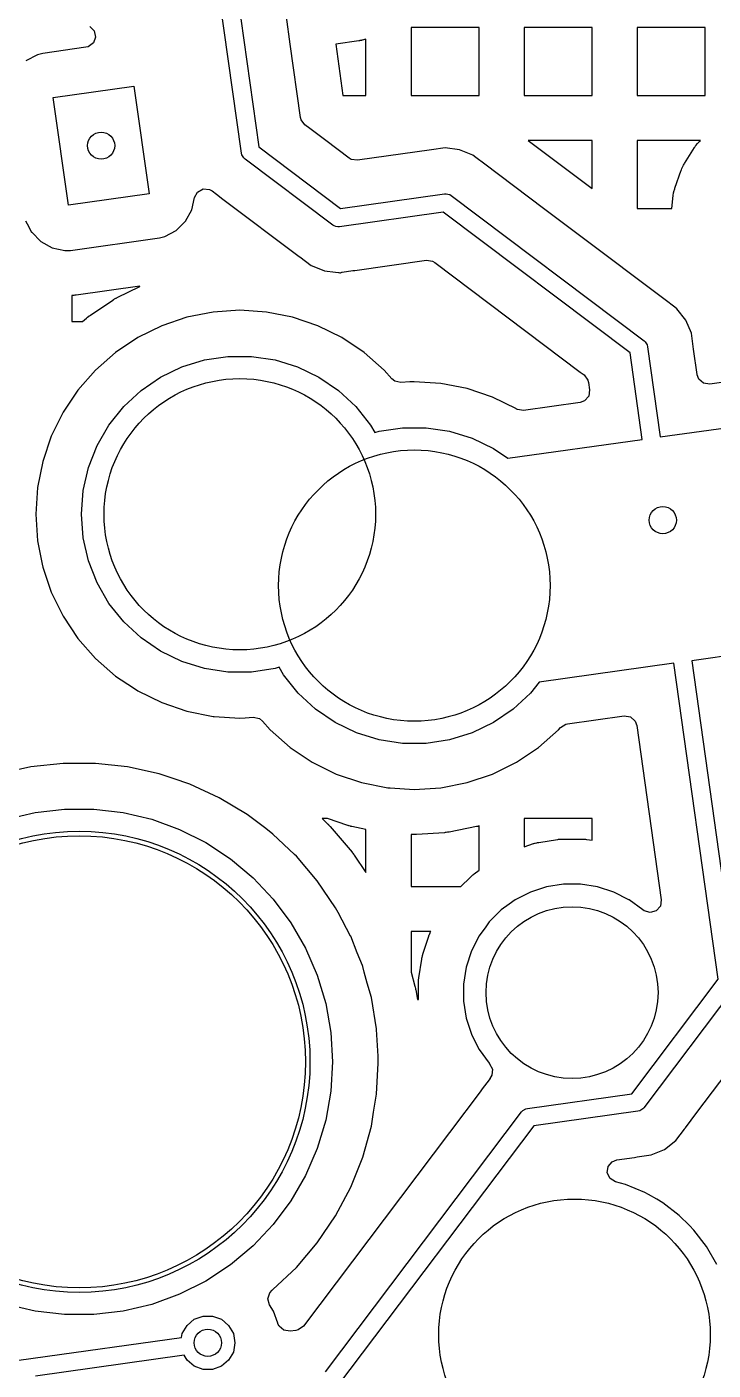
# Model space of a CAD drawing. Extents: x 2.49 to 8.57, y -5.87 to -1.87.
# Drawn here: x 3.855 to 4.153, y -4.63 to -4.045 of the extents above; entities that cross this region are included whole.
import ezdxf

# ---------------------------------------------------------------- set-up
doc = ezdxf.new("R2010")
doc.units = 0
doc.header["$MEASUREMENT"] = 0
doc.layers.add('BLACK', color=7, linetype='CONTINUOUS')

msp = doc.modelspace()

# ---------------------------------------------------------------- linework, layer by layer
at = {"layer": 'BLACK', "linetype": 'CONTINUOUS'}
for p, q in [((3.94823, -4.10031), (3.93701, -4.0205)), ((3.94481, -4.0194), (3.9558, -4.0976)), ((3.96941, -4.05286), (3.96774, -4.04101)), ((3.8822, -4.04515), (3.88414, -4.0471)), ((3.88414, -4.0471), (3.88471, -4.04979)), ((4.05158, -4.04559), (4.02197, -4.04559)), ((4.02197, -4.04559), (4.02197, -4.0752)), ((4.05158, -4.0752), (4.05158, -4.04559)), ((4.10079, -4.04559), (4.07119, -4.04559)), ((4.07119, -4.04559), (4.07119, -4.0752)), ((4.10079, -4.0752), (4.10079, -4.04559)), ((4.15001, -4.04559), (4.1204, -4.04559)), ((4.1204, -4.04559), (4.1204, -4.0752)), ((4.15001, -4.0752), (4.15001, -4.04559)), ((3.88374, -4.05236), (3.88154, -4.054)), ((3.88471, -4.04979), (3.88374, -4.05236)), ((3.97389, -4.08477), (3.96941, -4.05286)), ((3.99919, -4.05146), (3.98921, -4.05286)), ((3.98921, -4.05286), (3.99235, -4.0752)), ((3.99932, -4.05144), (3.99919, -4.05146)), ((3.99958, -4.05139), (3.99932, -4.05144)), ((3.99971, -4.05137), (3.99958, -4.05139)), ((4.00022, -4.05127), (3.99971, -4.05137)), ((4.00035, -4.05124), (4.00022, -4.05127)), ((4.00061, -4.05118), (4.00035, -4.05124)), ((4.00073, -4.05115), (4.00061, -4.05118)), ((4.00237, -4.05074), (4.00073, -4.05115)), ((4.00237, -4.0752), (4.00237, -4.05074)), ((3.85941, -4.05748), (3.85443, -4.06018)), ((3.8617, -4.0569), (3.85941, -4.05748)), ((3.85941, -4.05748), (3.85941, -4.05748)), ((3.85941, -4.05748), (3.85941, -4.05748)), ((3.88052, -4.05426), (3.8617, -4.0569)), ((3.88154, -4.054), (3.88052, -4.05426)), ((3.86631, -4.07615), (3.9014, -4.07122)), ((3.87289, -4.12294), (3.86631, -4.07615)), ((3.9014, -4.07122), (3.90797, -4.11801)), ((3.99235, -4.0752), (4.00237, -4.0752)), ((4.02197, -4.0752), (4.05158, -4.0752)), ((4.07119, -4.0752), (4.10079, -4.0752)), ((4.1204, -4.0752), (4.15001, -4.0752)), ((3.97415, -4.08579), (3.97389, -4.08477)), ((3.97579, -4.08799), (3.97415, -4.08579)), ((3.97787, -4.08956), (3.97579, -4.08799)), ((3.98483, -4.0948), (3.97787, -4.08956)), ((3.9558, -4.0976), (3.99135, -4.12439)), ((3.99508, -4.10253), (3.98483, -4.0948)), ((4.03087, -4.09894), (3.9987, -4.10346)), ((4.03088, -4.09894), (4.03087, -4.09894)), ((4.03686, -4.0981), (4.03088, -4.09894)), ((4.03088, -4.09894), (4.03088, -4.09894)), ((4.03088, -4.09894), (4.03088, -4.09894)), ((4.04304, -4.09886), (4.03686, -4.0981)), ((4.03686, -4.0981), (4.03686, -4.0981)), ((4.03686, -4.0981), (4.03686, -4.0981)), ((4.03686, -4.0981), (4.03686, -4.0981)), ((4.04881, -4.10119), (4.04304, -4.09886)), ((4.10079, -4.0948), (4.07292, -4.0948)), ((4.07292, -4.0948), (4.10079, -4.11581)), ((4.10079, -4.11581), (4.10079, -4.0948)), ((4.14786, -4.0948), (4.1204, -4.0948)), ((4.1204, -4.0948), (4.1204, -4.12441)), ((4.14091, -4.10486), (4.14527, -4.09791)), ((4.14527, -4.09791), (4.14543, -4.09768)), ((4.14543, -4.09768), (4.14575, -4.09723)), ((4.14575, -4.09723), (4.14591, -4.09701)), ((4.14591, -4.09701), (4.1466, -4.09615)), ((4.1466, -4.09615), (4.14677, -4.09594)), ((4.14677, -4.09594), (4.14714, -4.09553)), ((4.14714, -4.09553), (4.14733, -4.09533)), ((4.14733, -4.09533), (4.14786, -4.0948)), ((3.94841, -4.10106), (3.94823, -4.10031)), ((3.94919, -4.10239), (3.94841, -4.10106)), ((3.94976, -4.10291), (3.94919, -4.10239)), ((3.98792, -4.13166), (3.94976, -4.10291)), ((3.99598, -4.10306), (3.99508, -4.10253)), ((3.9987, -4.10346), (3.99598, -4.10306)), ((4.05014, -4.10219), (4.04881, -4.10119)), ((4.05411, -4.10519), (4.05014, -4.10219)), ((4.07963, -4.12441), (4.05411, -4.10519)), ((4.05411, -4.10519), (4.05411, -4.10519)), ((4.14038, -4.10582), (4.1405, -4.10558)), ((4.1405, -4.10558), (4.14077, -4.10509)), ((4.14077, -4.10509), (4.14091, -4.10486)), ((4.13677, -4.11557), (4.13948, -4.10783)), ((4.13948, -4.10783), (4.13958, -4.10757)), ((4.13958, -4.10757), (4.13979, -4.10706)), ((4.13979, -4.10706), (4.1399, -4.10681)), ((4.1399, -4.10681), (4.14038, -4.10582)), ((3.92779, -4.11968), (3.92911, -4.11727)), ((3.92911, -4.11727), (3.93153, -4.11596)), ((3.93153, -4.11596), (3.93427, -4.11616)), ((3.93427, -4.11616), (3.93549, -4.11683)), ((3.93549, -4.11683), (3.9373, -4.11819)), ((4.13622, -4.1177), (4.13647, -4.11663)), ((4.13647, -4.11663), (4.13653, -4.11636)), ((4.13653, -4.11636), (4.13669, -4.11583)), ((4.13669, -4.11583), (4.13677, -4.11557)), ((3.90797, -4.11801), (3.87289, -4.12294)), ((3.9266, -4.12502), (3.92779, -4.11968)), ((3.9373, -4.11819), (3.94015, -4.12034)), ((3.94015, -4.12034), (3.97324, -4.14528)), ((3.99135, -4.12439), (4.03652, -4.11805)), ((4.03652, -4.11805), (4.03729, -4.11801)), ((4.03729, -4.11801), (4.03874, -4.11839)), ((4.03874, -4.11839), (4.03878, -4.1184)), ((4.03878, -4.1184), (4.03944, -4.1188)), ((4.03944, -4.1188), (4.12334, -4.18202)), ((4.1354, -4.12441), (4.13604, -4.11878)), ((4.13604, -4.11878), (4.13608, -4.11851)), ((4.13608, -4.11851), (4.13617, -4.11797)), ((4.13617, -4.11797), (4.13622, -4.1177)), ((3.92387, -4.12999), (3.9266, -4.12502)), ((4.036, -4.12607), (3.99083, -4.13242)), ((4.1173, -4.18733), (4.036, -4.12607)), ((4.09525, -4.13618), (4.07963, -4.12441)), ((4.1204, -4.12441), (4.1354, -4.12441)), ((3.85421, -4.12984), (3.85492, -4.13115)), ((3.85492, -4.13115), (3.85686, -4.13472)), ((3.85686, -4.13472), (3.85691, -4.13482)), ((3.85691, -4.13482), (3.86091, -4.13884)), ((3.91487, -4.13668), (3.91985, -4.13398)), ((3.91985, -4.13398), (3.92387, -4.12999)), ((3.98858, -4.13207), (3.98792, -4.13166)), ((3.98921, -4.13223), (3.98858, -4.13207)), ((3.99006, -4.13245), (3.98921, -4.13223)), ((3.99083, -4.13242), (3.99006, -4.13245)), ((3.86091, -4.13884), (3.86587, -4.14157)), ((3.87376, -4.14271), (3.91258, -4.13726)), ((3.91258, -4.13726), (3.91487, -4.13668)), ((4.13253, -4.16428), (4.09525, -4.13618)), ((3.86587, -4.14157), (3.8714, -4.14279)), ((3.8714, -4.14279), (3.87249, -4.14275)), ((3.8714, -4.14279), (3.8714, -4.14279)), ((3.8714, -4.14279), (3.8714, -4.14279)), ((3.87249, -4.14275), (3.87376, -4.14271)), ((3.97324, -4.14528), (3.97324, -4.14528)), ((3.97324, -4.14528), (3.97357, -4.14553)), ((3.97357, -4.14553), (3.97357, -4.14553)), ((3.97357, -4.14553), (3.97854, -4.14927)), ((3.97854, -4.14927), (3.98179, -4.15059)), ((3.98179, -4.15059), (3.98432, -4.15161)), ((3.98432, -4.15161), (3.98914, -4.1522)), ((3.98914, -4.1522), (3.9904, -4.15235)), ((3.9904, -4.15235), (3.99059, -4.15238)), ((3.99059, -4.15238), (3.99098, -4.15244)), ((3.99098, -4.15244), (3.99113, -4.15244)), ((3.99113, -4.15244), (3.99127, -4.15246)), ((3.99127, -4.15246), (3.99188, -4.15217)), ((3.99188, -4.15217), (3.99195, -4.15216)), ((3.99195, -4.15216), (3.99666, -4.1515)), ((3.99666, -4.1515), (3.99745, -4.15139)), ((3.99666, -4.1515), (3.99666, -4.1515)), ((3.99745, -4.15139), (4.02866, -4.147)), ((3.99745, -4.15139), (3.99745, -4.15139)), ((4.02866, -4.147), (4.03138, -4.1474)), ((4.03138, -4.1474), (4.03228, -4.14794)), ((4.03228, -4.14794), (4.09562, -4.19567)), ((3.90394, -4.15827), (3.87623, -4.16216)), ((3.90394, -4.15838), (3.90394, -4.15827)), ((3.87466, -4.1623), (3.87434, -4.16231)), ((3.87434, -4.16231), (3.87434, -4.17362)), ((3.87479, -4.16229), (3.87466, -4.1623)), ((3.87506, -4.16228), (3.87479, -4.16229)), ((3.87519, -4.16227), (3.87506, -4.16228)), ((3.87571, -4.16222), (3.87519, -4.16227)), ((3.87584, -4.16221), (3.87571, -4.16222)), ((3.8761, -4.16218), (3.87584, -4.16221)), ((3.87623, -4.16216), (3.8761, -4.16218)), ((3.88225, -4.171), (3.89245, -4.16419)), ((3.89245, -4.16419), (3.89258, -4.16411)), ((3.89258, -4.16411), (3.89285, -4.16393)), ((3.89285, -4.16393), (3.89299, -4.16385)), ((3.89299, -4.16385), (3.89355, -4.16353)), ((3.89355, -4.16353), (3.89369, -4.16345)), ((3.89369, -4.16345), (3.89397, -4.1633)), ((3.89397, -4.1633), (3.89411, -4.16323)), ((3.89411, -4.16323), (3.90394, -4.15838)), ((3.93588, -4.16954), (3.92449, -4.1718)), ((3.94747, -4.16878), (3.93588, -4.16954)), ((3.93588, -4.16954), (3.93588, -4.16954)), ((3.93588, -4.16954), (3.93588, -4.16954)), ((3.93588, -4.16954), (3.93588, -4.16954)), ((3.93588, -4.16954), (3.93588, -4.16954)), ((3.95906, -4.16954), (3.94747, -4.16878)), ((3.94747, -4.16878), (3.94747, -4.16878)), ((3.97045, -4.1718), (3.95906, -4.16954)), ((3.95906, -4.16954), (3.95906, -4.16954)), ((3.95906, -4.16954), (3.95906, -4.16954)), ((4.1367, -4.16742), (4.13253, -4.16428)), ((4.13253, -4.16428), (4.13253, -4.16428)), ((4.13768, -4.16816), (4.1367, -4.16742)), ((4.1367, -4.16742), (4.1367, -4.16742)), ((4.14152, -4.17306), (4.13768, -4.16816)), ((4.13768, -4.16816), (4.13768, -4.16816)), ((4.13768, -4.16816), (4.13768, -4.16816)), ((4.13768, -4.16816), (4.13768, -4.16816)), ((3.87434, -4.17362), (3.87907, -4.17362)), ((3.87907, -4.17362), (3.88073, -4.17217)), ((3.88073, -4.17217), (3.88085, -4.17207)), ((3.88085, -4.17207), (3.8811, -4.17186)), ((3.8811, -4.17186), (3.88122, -4.17177)), ((3.88122, -4.17177), (3.88173, -4.17137)), ((3.88173, -4.17137), (3.88186, -4.17128)), ((3.88186, -4.17128), (3.88212, -4.17109)), ((3.88212, -4.17109), (3.88225, -4.171)), ((3.91349, -4.17554), (3.90307, -4.18067)), ((3.92449, -4.1718), (3.91349, -4.17554)), ((3.92449, -4.1718), (3.92449, -4.1718)), ((3.98145, -4.17554), (3.97045, -4.1718)), ((3.97045, -4.1718), (3.97045, -4.1718)), ((3.97045, -4.1718), (3.97045, -4.1718)), ((3.99186, -4.18067), (3.98145, -4.17554)), ((4.14394, -4.17878), (4.14152, -4.17306)), ((4.14152, -4.17306), (4.14152, -4.17306)), ((4.14152, -4.17306), (4.14152, -4.17306)), ((3.90307, -4.18067), (3.89341, -4.18712)), ((4.00152, -4.18712), (3.99186, -4.18067)), ((3.99186, -4.18067), (3.99186, -4.18067)), ((4.14395, -4.17879), (4.14394, -4.17878)), ((4.14492, -4.18569), (4.14395, -4.17879)), ((4.14395, -4.17879), (4.14395, -4.17879)), ((3.89341, -4.18712), (3.88468, -4.19478)), ((4.01025, -4.19478), (4.00152, -4.18712)), ((4.12259, -4.225), (4.1173, -4.18733)), ((4.12334, -4.18202), (4.12391, -4.18255)), ((4.12391, -4.18255), (4.12469, -4.18387)), ((4.12469, -4.18387), (4.12487, -4.18462)), ((4.12487, -4.18462), (4.13039, -4.22391)), ((4.14647, -4.19673), (4.14492, -4.18569)), ((4.14492, -4.18569), (4.14492, -4.18569)), ((3.91302, -4.1979), (3.9223, -4.19343)), ((3.9223, -4.19343), (3.93214, -4.1904)), ((3.93214, -4.1904), (3.94232, -4.18886)), ((3.94232, -4.18886), (3.95262, -4.18886)), ((3.95262, -4.18886), (3.9628, -4.1904)), ((3.9628, -4.1904), (3.97264, -4.19343)), ((3.97264, -4.19343), (3.98192, -4.1979)), ((3.88468, -4.19478), (3.87702, -4.20352)), ((3.90451, -4.2037), (3.91302, -4.1979)), ((3.98192, -4.1979), (3.99042, -4.2037)), ((4.01358, -4.19858), (4.01025, -4.19478)), ((4.01025, -4.19478), (4.01025, -4.19478)), ((4.01489, -4.19963), (4.01358, -4.19858)), ((4.09562, -4.19567), (4.09731, -4.19694)), ((4.09731, -4.19694), (4.09895, -4.19914)), ((4.09895, -4.19914), (4.0992, -4.20016)), ((4.14648, -4.19682), (4.14647, -4.19673)), ((4.1472, -4.19877), (4.14648, -4.19682)), ((4.14927, -4.20057), (4.1472, -4.19877)), ((4.19899, -4.19437), (4.15199, -4.20097)), ((3.87702, -4.20352), (3.87057, -4.21317)), ((3.89696, -4.21071), (3.90451, -4.2037)), ((3.99042, -4.2037), (3.99797, -4.21071)), ((4.01757, -4.20023), (4.01489, -4.19963)), ((4.02147, -4.19998), (4.01757, -4.20023)), ((4.0234, -4.19985), (4.02147, -4.19998)), ((4.03499, -4.20061), (4.0234, -4.19985)), ((4.0234, -4.19985), (4.0234, -4.19985)), ((4.0234, -4.19985), (4.0234, -4.19985)), ((4.0234, -4.19985), (4.0234, -4.19985)), ((4.04638, -4.20288), (4.03499, -4.20061)), ((4.03499, -4.20061), (4.03499, -4.20061)), ((4.03499, -4.20061), (4.03499, -4.20061)), ((4.05738, -4.20661), (4.04638, -4.20288)), ((4.04638, -4.20288), (4.04638, -4.20288)), ((4.04638, -4.20288), (4.04638, -4.20288)), ((4.0992, -4.20016), (4.09966, -4.2034)), ((4.09966, -4.2034), (4.09926, -4.20612)), ((4.15199, -4.20097), (4.14927, -4.20057)), ((3.89054, -4.21876), (3.89696, -4.21071)), ((3.99797, -4.21071), (4.00439, -4.21876)), ((4.06779, -4.21175), (4.05738, -4.20661)), ((4.0955, -4.20891), (4.07094, -4.21237)), ((4.09745, -4.20819), (4.0955, -4.20891)), ((4.09926, -4.20612), (4.09745, -4.20819)), ((3.87057, -4.21317), (3.86543, -4.22359)), ((4.06782, -4.21176), (4.06779, -4.21175)), ((4.06779, -4.21175), (4.06779, -4.21175)), ((4.06779, -4.21175), (4.06779, -4.21175)), ((4.06779, -4.21175), (4.06779, -4.21175)), ((4.06822, -4.21197), (4.06782, -4.21176)), ((4.07094, -4.21237), (4.06822, -4.21197)), ((4.13039, -4.22391), (4.19979, -4.21416)), ((3.88539, -4.22768), (3.89054, -4.21876)), ((4.00439, -4.21876), (4.00628, -4.22202)), ((4.00628, -4.22202), (4.00807, -4.22147)), ((4.00807, -4.22147), (4.01825, -4.21994)), ((4.01825, -4.21994), (4.02855, -4.21994)), ((4.02855, -4.21994), (4.03873, -4.22147)), ((4.03873, -4.22147), (4.04857, -4.22451)), ((3.86543, -4.22359), (3.8617, -4.23459)), ((3.88163, -4.23726), (3.88539, -4.22768)), ((4.04857, -4.22451), (4.05785, -4.22898)), ((4.06408, -4.23323), (4.12259, -4.225)), ((4.05785, -4.22898), (4.06408, -4.23323)), ((3.8617, -4.23459), (3.85943, -4.24598)), ((3.8617, -4.23459), (3.8617, -4.23459)), ((3.87934, -4.2473), (3.88163, -4.23726)), ((3.85943, -4.24598), (3.85867, -4.25757)), ((3.85943, -4.24598), (3.85943, -4.24598)), ((3.87857, -4.25757), (3.87934, -4.2473)), ((3.85867, -4.25757), (3.85867, -4.25757)), ((3.85867, -4.25757), (3.85943, -4.26916)), ((3.87934, -4.26784), (3.87857, -4.25757)), ((3.85943, -4.26916), (3.85943, -4.26916)), ((3.85943, -4.26916), (3.85943, -4.26916)), ((3.85943, -4.26916), (3.86146, -4.27933)), ((3.88163, -4.27788), (3.87934, -4.26784)), ((3.86146, -4.27933), (3.8617, -4.28055)), ((3.8617, -4.28055), (3.8617, -4.28055)), ((3.8617, -4.28055), (3.86543, -4.29155)), ((3.88539, -4.28746), (3.88163, -4.27788)), ((3.86543, -4.29155), (3.87057, -4.30196)), ((3.89054, -4.29638), (3.88539, -4.28746)), ((3.89696, -4.30443), (3.89054, -4.29638)), ((3.87057, -4.30196), (3.87057, -4.30196)), ((3.87057, -4.30196), (3.87702, -4.31162)), ((3.90451, -4.31143), (3.89696, -4.30443)), ((3.87702, -4.31162), (3.88468, -4.32035)), ((3.91302, -4.31724), (3.90451, -4.31143)), ((4.21348, -4.31162), (4.14409, -4.32138)), ((3.88468, -4.32035), (3.89341, -4.32801)), ((3.9223, -4.3217), (3.91302, -4.31724)), ((3.93214, -4.32474), (3.9223, -4.3217)), ((4.14409, -4.32138), (4.16364, -4.4605)), ((3.94232, -4.32627), (3.93214, -4.32474)), ((3.95262, -4.32627), (3.94232, -4.32627)), ((3.9628, -4.32474), (3.95262, -4.32627)), ((3.96459, -4.32419), (3.9628, -4.32474)), ((3.96647, -4.32745), (3.96459, -4.32419)), ((3.97289, -4.3355), (3.96647, -4.32745)), ((4.13629, -4.32247), (4.07773, -4.3307)), ((4.15562, -4.45998), (4.13629, -4.32247)), ((3.89341, -4.32801), (3.9012, -4.33321)), ((3.9012, -4.33321), (3.90307, -4.33447)), ((4.07773, -4.3307), (4.0739, -4.3355)), ((3.90307, -4.33447), (3.91349, -4.3396)), ((3.91349, -4.3396), (3.92449, -4.34334)), ((3.98044, -4.34251), (3.97289, -4.3355)), ((4.0739, -4.3355), (4.06635, -4.34251)), ((3.92449, -4.34334), (3.93588, -4.3456)), ((3.98895, -4.34831), (3.98044, -4.34251)), ((4.06635, -4.34251), (4.05785, -4.34831)), ((4.08999, -4.34888), (4.11469, -4.34541)), ((4.11469, -4.34541), (4.11741, -4.34581)), ((3.93588, -4.3456), (3.93633, -4.34563)), ((3.93633, -4.34563), (3.94747, -4.34636)), ((3.94747, -4.34636), (3.94983, -4.34621)), ((3.94747, -4.34636), (3.94747, -4.34636)), ((3.94747, -4.34636), (3.94747, -4.34636)), ((3.94983, -4.34621), (3.95329, -4.34598)), ((3.95329, -4.34598), (3.95598, -4.34658)), ((3.95598, -4.34658), (3.95728, -4.34763)), ((3.95728, -4.34763), (3.96061, -4.35143)), ((3.99823, -4.35278), (3.98895, -4.34831)), ((4.05785, -4.34831), (4.04857, -4.35278)), ((4.08618, -4.35143), (4.087, -4.35049)), ((4.087, -4.35049), (4.08933, -4.34902)), ((4.08933, -4.34902), (4.08999, -4.34888)), ((4.11741, -4.34581), (4.11948, -4.34762)), ((4.11948, -4.34762), (4.1202, -4.34956)), ((4.1202, -4.34956), (4.13086, -4.42544)), ((3.96061, -4.35143), (3.96061, -4.35143)), ((3.96061, -4.35143), (3.96934, -4.35909)), ((4.00807, -4.35581), (3.99823, -4.35278)), ((4.01825, -4.35735), (4.00807, -4.35581)), ((4.03873, -4.35581), (4.02855, -4.35735)), ((4.04857, -4.35278), (4.03873, -4.35581)), ((4.07745, -4.35909), (4.08618, -4.35143)), ((3.96934, -4.35909), (3.97544, -4.36316)), ((4.02855, -4.35735), (4.01825, -4.35735)), ((4.06779, -4.36554), (4.07745, -4.35909)), ((3.85655, -4.36757), (3.84279, -4.3706)), ((3.87056, -4.36605), (3.85655, -4.36757)), ((3.88465, -4.36605), (3.87056, -4.36605)), ((3.87056, -4.36605), (3.87056, -4.36605)), ((3.89866, -4.36757), (3.88465, -4.36605)), ((3.88465, -4.36605), (3.88465, -4.36605)), ((3.91242, -4.3706), (3.89866, -4.36757)), ((3.97544, -4.36316), (3.979, -4.36554)), ((3.979, -4.36554), (3.98942, -4.37068)), ((4.05738, -4.37068), (4.06779, -4.36554)), ((3.9185, -4.37265), (3.91242, -4.3706)), ((3.92577, -4.3751), (3.9185, -4.37265)), ((3.98942, -4.37068), (4.00042, -4.37441)), ((4.00042, -4.37441), (4.01181, -4.37667)), ((4.03499, -4.37667), (4.04638, -4.37441)), ((4.04638, -4.37441), (4.05738, -4.37068)), ((3.93856, -4.38102), (3.92577, -4.3751)), ((3.92577, -4.3751), (3.92577, -4.3751)), ((3.92577, -4.3751), (3.92577, -4.3751)), ((4.01181, -4.37667), (4.01282, -4.37674)), ((4.01282, -4.37674), (4.0234, -4.37743)), ((4.0234, -4.37743), (4.03268, -4.37683)), ((4.0234, -4.37743), (4.0234, -4.37743)), ((4.0234, -4.37743), (4.0234, -4.37743)), ((4.03268, -4.37683), (4.03499, -4.37667)), ((3.85846, -4.38743), (3.8712, -4.38594)), ((3.8712, -4.38594), (3.88402, -4.38594)), ((3.88402, -4.38594), (3.89675, -4.38743)), ((3.95064, -4.38828), (3.93856, -4.38102)), ((3.93856, -4.38102), (3.93856, -4.38102)), ((3.93856, -4.38102), (3.93856, -4.38102)), ((3.93856, -4.38102), (3.93856, -4.38102)), ((3.84599, -4.39038), (3.85846, -4.38743)), ((3.89675, -4.38743), (3.90922, -4.39038)), ((3.90922, -4.39038), (3.92127, -4.39477)), ((3.953, -4.39008), (3.95064, -4.38828)), ((3.95877, -4.39447), (3.953, -4.39008)), ((3.98558, -4.39008), (3.98326, -4.39008)), ((3.98326, -4.39008), (3.98576, -4.39245)), ((3.99442, -4.39308), (3.98558, -4.39008)), ((4.10079, -4.39008), (4.07119, -4.39008)), ((4.07119, -4.39008), (4.07119, -4.40232)), ((4.10079, -4.39954), (4.10079, -4.39008)), ((3.92127, -4.39477), (3.93272, -4.40052)), ((3.96185, -4.39681), (3.95877, -4.39447)), ((3.97121, -4.40567), (3.96185, -4.39681)), ((3.96185, -4.39681), (3.96185, -4.39681)), ((3.96185, -4.39681), (3.96185, -4.39681)), ((3.98576, -4.39245), (3.98585, -4.39254)), ((3.98585, -4.39254), (3.98604, -4.39273)), ((3.98604, -4.39273), (3.98613, -4.39282)), ((3.98613, -4.39282), (3.9865, -4.39321)), ((3.9865, -4.39321), (3.98659, -4.3933)), ((3.98659, -4.3933), (3.98677, -4.3935)), ((3.98677, -4.3935), (3.98685, -4.3936)), ((3.98685, -4.3936), (3.99632, -4.40475)), ((3.99457, -4.39313), (3.99442, -4.39308)), ((3.99488, -4.39322), (3.99457, -4.39313)), ((3.99503, -4.39326), (3.99488, -4.39322)), ((3.99565, -4.39343), (3.99503, -4.39326)), ((3.99581, -4.39347), (3.99565, -4.39343)), ((3.99612, -4.39354), (3.99581, -4.39347)), ((3.99628, -4.39358), (3.99612, -4.39354)), ((4.00237, -4.39479), (3.99628, -4.39358)), ((4.00237, -4.39699), (4.00237, -4.39479)), ((4.00237, -4.41352), (4.00237, -4.39699)), ((4.02243, -4.39702), (4.02197, -4.39699)), ((4.02197, -4.39699), (4.02197, -4.41969)), ((4.02259, -4.39703), (4.02243, -4.39702)), ((4.02292, -4.39704), (4.02259, -4.39703)), ((4.02308, -4.39704), (4.02292, -4.39704)), ((4.02372, -4.39704), (4.02308, -4.39704)), ((4.02388, -4.39704), (4.02372, -4.39704)), ((4.0242, -4.39703), (4.02388, -4.39704)), ((4.02436, -4.39702), (4.0242, -4.39703)), ((4.03659, -4.39622), (4.02436, -4.39702)), ((4.03675, -4.39621), (4.03659, -4.39622)), ((4.03707, -4.39617), (4.03675, -4.39621)), ((4.03723, -4.39616), (4.03707, -4.39617)), ((4.03786, -4.39607), (4.03723, -4.39616)), ((4.03802, -4.39605), (4.03786, -4.39607)), ((4.03834, -4.396), (4.03802, -4.39605)), ((4.0385, -4.39597), (4.03834, -4.396)), ((4.05052, -4.39358), (4.0385, -4.39597)), ((4.05067, -4.39354), (4.05052, -4.39358)), ((4.05099, -4.39347), (4.05067, -4.39354)), ((4.05114, -4.39343), (4.05099, -4.39347)), ((4.05158, -4.39331), (4.05114, -4.39343)), ((4.05158, -4.40232), (4.05158, -4.39331)), ((3.93272, -4.40052), (3.94344, -4.40757)), ((4.05158, -4.41259), (4.05158, -4.40232)), ((4.07119, -4.40232), (4.07527, -4.40099)), ((4.07527, -4.40099), (4.07546, -4.40093)), ((4.07546, -4.40093), (4.07583, -4.40083)), ((4.07583, -4.40083), (4.07602, -4.40078)), ((4.07602, -4.40078), (4.07677, -4.4006)), ((4.07677, -4.4006), (4.07695, -4.40056)), ((4.07695, -4.40056), (4.07733, -4.40048)), ((4.07733, -4.40048), (4.07752, -4.40045)), ((4.07752, -4.40045), (4.08563, -4.39916)), ((4.08563, -4.39916), (4.08582, -4.39914)), ((4.08582, -4.39914), (4.0862, -4.39909)), ((4.0862, -4.39909), (4.08639, -4.39907)), ((4.08639, -4.39907), (4.08716, -4.39901)), ((4.08716, -4.39901), (4.08735, -4.399)), ((4.08735, -4.399), (4.08774, -4.39899)), ((4.08774, -4.39899), (4.08793, -4.39898)), ((4.08793, -4.39898), (4.09614, -4.39898)), ((4.09614, -4.39898), (4.09633, -4.39899)), ((4.09633, -4.39899), (4.09672, -4.399)), ((4.09672, -4.399), (4.09691, -4.39901)), ((4.09691, -4.39901), (4.09768, -4.39907)), ((4.09768, -4.39907), (4.09787, -4.39909)), ((4.09787, -4.39909), (4.09825, -4.39914)), ((4.09825, -4.39914), (4.09844, -4.39916)), ((4.09844, -4.39916), (4.10079, -4.39954)), ((3.94344, -4.40757), (3.95326, -4.41581)), ((3.97208, -4.4065), (3.97121, -4.40567)), ((3.9812, -4.41724), (3.97208, -4.4065)), ((3.99632, -4.40475), (3.9964, -4.40485)), ((3.9964, -4.40485), (3.99657, -4.40506)), ((3.99657, -4.40506), (3.99665, -4.40516)), ((3.99665, -4.40516), (3.99697, -4.40558)), ((3.99697, -4.40558), (3.99705, -4.40569)), ((3.99705, -4.40569), (3.99721, -4.40591)), ((3.99721, -4.40591), (3.99728, -4.40601)), ((3.99728, -4.40601), (4.00237, -4.41352)), ((4.04363, -4.41969), (4.04765, -4.41567)), ((4.04765, -4.41567), (4.04779, -4.41553)), ((4.04779, -4.41553), (4.04808, -4.41527)), ((4.04808, -4.41527), (4.04822, -4.41514)), ((4.04822, -4.41514), (4.0488, -4.41464)), ((4.0488, -4.41464), (4.04895, -4.41452)), ((4.04895, -4.41452), (4.04926, -4.41428)), ((4.04926, -4.41428), (4.04941, -4.41417)), ((4.04941, -4.41417), (4.05158, -4.41259)), ((3.95326, -4.41581), (3.96205, -4.42513)), ((3.98911, -4.4289), (3.9812, -4.41724)), ((3.9812, -4.41724), (3.9812, -4.41724)), ((3.9812, -4.41724), (3.9812, -4.41724)), ((4.02197, -4.41969), (4.04363, -4.41969)), ((4.08097, -4.41975), (4.07389, -4.42205)), ((4.08832, -4.41859), (4.08097, -4.41975)), ((4.09575, -4.41859), (4.08832, -4.41859)), ((4.08832, -4.41859), (4.08832, -4.41859)), ((4.1031, -4.41975), (4.09575, -4.41859)), ((4.09575, -4.41859), (4.09575, -4.41859)), ((4.11018, -4.42205), (4.1031, -4.41975)), ((3.96205, -4.42513), (3.96971, -4.43541)), ((4.06469, -4.4273), (4.06124, -4.4298)), ((4.06726, -4.42543), (4.06469, -4.4273)), ((4.07389, -4.42205), (4.06726, -4.42543)), ((4.11674, -4.4254), (4.11018, -4.42205)), ((4.11681, -4.42543), (4.11674, -4.4254)), ((4.12283, -4.4298), (4.11681, -4.42543)), ((4.13086, -4.42544), (4.13046, -4.42816)), ((3.99023, -4.431), (3.98911, -4.4289)), ((3.98911, -4.4289), (3.98911, -4.4289)), ((3.98911, -4.4289), (3.98911, -4.4289)), ((3.9957, -4.44134), (3.99023, -4.431)), ((4.06124, -4.4298), (4.05598, -4.43506)), ((4.06124, -4.4298), (4.06124, -4.4298)), ((4.06124, -4.4298), (4.06124, -4.4298)), ((4.12286, -4.42983), (4.12283, -4.4298)), ((4.12283, -4.4298), (4.12283, -4.4298)), ((4.12283, -4.4298), (4.12283, -4.4298)), ((4.12338, -4.43022), (4.12286, -4.42983)), ((4.12601, -4.431), (4.12338, -4.43022)), ((4.12865, -4.43023), (4.12601, -4.431)), ((4.13046, -4.42816), (4.12865, -4.43023)), ((3.96971, -4.43541), (3.97612, -4.44652)), ((4.05446, -4.43716), (4.05161, -4.44108)), ((4.05598, -4.43506), (4.05446, -4.43716)), ((4.05598, -4.43506), (4.05598, -4.43506)), ((4.05598, -4.43506), (4.05598, -4.43506)), ((3.99571, -4.44135), (3.9957, -4.44134)), ((3.99859, -4.44858), (3.99571, -4.44135)), ((3.99571, -4.44135), (3.99571, -4.44135)), ((4.03052, -4.43929), (4.02197, -4.43929)), ((4.02197, -4.43929), (4.02197, -4.45696)), ((4.02717, -4.44909), (4.02971, -4.44129)), ((4.02971, -4.44129), (4.02977, -4.4411)), ((4.02977, -4.4411), (4.0299, -4.44074)), ((4.0299, -4.44074), (4.02997, -4.44056)), ((4.02997, -4.44056), (4.03027, -4.43985)), ((4.03027, -4.43985), (4.03034, -4.43968)), ((4.03034, -4.43968), (4.03051, -4.43933)), ((4.03051, -4.43933), (4.03052, -4.43929)), ((4.05161, -4.44108), (4.04823, -4.44771)), ((3.97612, -4.44652), (3.9812, -4.45829)), ((4.0008, -4.45411), (3.99859, -4.44858)), ((4.02666, -4.45115), (4.02674, -4.45077)), ((4.02674, -4.45077), (4.02678, -4.45058)), ((4.02678, -4.45058), (4.02696, -4.44984)), ((4.02696, -4.44984), (4.02701, -4.44965)), ((4.02701, -4.44965), (4.02711, -4.44928)), ((4.02711, -4.44928), (4.02717, -4.44909)), ((4.04823, -4.44771), (4.04593, -4.45479)), ((4.00093, -4.45444), (4.0008, -4.45411)), ((4.00163, -4.45696), (4.00093, -4.45444)), ((4.00093, -4.45444), (4.00093, -4.45444)), ((4.02535, -4.45945), (4.02663, -4.45134)), ((4.02663, -4.45134), (4.02666, -4.45115)), ((4.04593, -4.45479), (4.04477, -4.46213)), ((3.9812, -4.45829), (3.98487, -4.47057)), ((4.00295, -4.46174), (4.00163, -4.45696)), ((4.0047, -4.46802), (4.00295, -4.46174)), ((4.02197, -4.45696), (4.02366, -4.46303)), ((4.02516, -4.46175), (4.02517, -4.46156)), ((4.02516, -4.4689), (4.02516, -4.46175)), ((4.02517, -4.46156), (4.02518, -4.46117)), ((4.02518, -4.46117), (4.0252, -4.46098)), ((4.0252, -4.46098), (4.02526, -4.46021)), ((4.02526, -4.46021), (4.02527, -4.46002)), ((4.02527, -4.46002), (4.02532, -4.45964)), ((4.02532, -4.45964), (4.02535, -4.45945)), ((4.04477, -4.46213), (4.04477, -4.46957)), ((4.11799, -4.50991), (4.15562, -4.45998)), ((4.00693, -4.48166), (4.0047, -4.46802)), ((4.0047, -4.46802), (4.0047, -4.46802)), ((4.0047, -4.46802), (4.0047, -4.46802)), ((4.02366, -4.46303), (4.02369, -4.46315)), ((4.02369, -4.46315), (4.02376, -4.46341)), ((4.02376, -4.46341), (4.02379, -4.46354)), ((4.02379, -4.46354), (4.0239, -4.46406)), ((4.0239, -4.46406), (4.02393, -4.46419)), ((4.02393, -4.46419), (4.02398, -4.46445)), ((4.02398, -4.46445), (4.024, -4.46458)), ((4.024, -4.46458), (4.02471, -4.4689)), ((4.16289, -4.46342), (4.1233, -4.51596)), ((3.98487, -4.47057), (3.9871, -4.48319)), ((4.02471, -4.4689), (4.02516, -4.4689)), ((4.04477, -4.46957), (4.04593, -4.47692)), ((4.04593, -4.47692), (4.04823, -4.484)), ((4.14634, -4.51811), (4.1763, -4.47835)), ((3.9871, -4.48319), (3.98784, -4.49599)), ((4.00698, -4.48192), (4.00693, -4.48166)), ((4.00761, -4.49359), (4.00698, -4.48192)), ((4.04823, -4.484), (4.05154, -4.49049)), ((4.05154, -4.49049), (4.05161, -4.49063)), ((4.05161, -4.49063), (4.05598, -4.49664)), ((3.98784, -4.49599), (3.9871, -4.50879)), ((4.00698, -4.51006), (4.00771, -4.49655)), ((4.00774, -4.49599), (4.00761, -4.49359)), ((4.00771, -4.49655), (4.00774, -4.49599)), ((4.00774, -4.49599), (4.00774, -4.49599)), ((4.05598, -4.49664), (4.05598, -4.49664)), ((4.05598, -4.49664), (4.05604, -4.4967)), ((4.05604, -4.4967), (4.05606, -4.49673)), ((4.05606, -4.49673), (4.05611, -4.49679)), ((4.05611, -4.49679), (4.0561, -4.4968)), ((4.0561, -4.4968), (4.05736, -4.49912)), ((4.05637, -4.50322), (4.05253, -4.50831)), ((4.05716, -4.50186), (4.05632, -4.50319)), ((4.05632, -4.50319), (4.05637, -4.50322)), ((4.05736, -4.49912), (4.05716, -4.50186)), ((3.9871, -4.50879), (3.98487, -4.52141)), ((4.05243, -4.50845), (4.03865, -4.52673)), ((4.05253, -4.50831), (4.05243, -4.50845)), ((4.05243, -4.50845), (4.05243, -4.50845)), ((4.05253, -4.50831), (4.05253, -4.50831)), ((4.0057, -4.51786), (4.00698, -4.51006)), ((4.00698, -4.51006), (4.00698, -4.51006)), ((4.00698, -4.51006), (4.00698, -4.51006)), ((4.07263, -4.51629), (4.11799, -4.50991)), ((3.98474, -4.63102), (4.07004, -4.51782)), ((4.0047, -4.52396), (4.0057, -4.51786)), ((4.07004, -4.51782), (4.07056, -4.51725)), ((4.07056, -4.51725), (4.07188, -4.51647)), ((4.07188, -4.51647), (4.07263, -4.51629)), ((4.1207, -4.51748), (4.07534, -4.52386)), ((4.12145, -4.5173), (4.1207, -4.51748)), ((4.12277, -4.51652), (4.12145, -4.5173)), ((4.1233, -4.51596), (4.12277, -4.51652)), ((4.14138, -4.52469), (4.14634, -4.51811)), ((4.03865, -4.52673), (3.97513, -4.61102)), ((3.98487, -4.52141), (3.9812, -4.53369)), ((4.07534, -4.52386), (3.99004, -4.63706)), ((4.00093, -4.53754), (4.0047, -4.52396)), ((4.13716, -4.5303), (4.14091, -4.52533)), ((4.14091, -4.52533), (4.141, -4.5252)), ((4.14091, -4.52533), (4.14091, -4.52533)), ((4.141, -4.5252), (4.14138, -4.52469)), ((4.14138, -4.52469), (4.14138, -4.52469)), ((4.13225, -4.53413), (4.13716, -4.5303)), ((4.13716, -4.5303), (4.13716, -4.5303)), ((3.9812, -4.53369), (3.97612, -4.54546)), ((3.99571, -4.55063), (4.00093, -4.53754)), ((4.11151, -4.53867), (4.11922, -4.53759)), ((4.11922, -4.53759), (4.12036, -4.53743)), ((4.11922, -4.53759), (4.11922, -4.53759)), ((4.12036, -4.53743), (4.12652, -4.53656)), ((4.12036, -4.53743), (4.12036, -4.53743)), ((4.12652, -4.53656), (4.13225, -4.53413)), ((4.10737, -4.54432), (4.1077, -4.54159)), ((4.10858, -4.54679), (4.10737, -4.54432)), ((4.1077, -4.54159), (4.10945, -4.53947)), ((4.10945, -4.53947), (4.11151, -4.53867)), ((3.97612, -4.54546), (3.96971, -4.55657)), ((4.11092, -4.54822), (4.10858, -4.54679)), ((4.11529, -4.54939), (4.11092, -4.54822)), ((4.12363, -4.55285), (4.11529, -4.54939)), ((4.11529, -4.54939), (4.11529, -4.54939)), ((4.11529, -4.54939), (4.11529, -4.54939)), ((3.98911, -4.56308), (3.99571, -4.55063)), ((4.12364, -4.55285), (4.12363, -4.55285)), ((4.12523, -4.55377), (4.12364, -4.55285)), ((4.12885, -4.55586), (4.12523, -4.55377)), ((4.13146, -4.55737), (4.12885, -4.55586)), ((3.96971, -4.55657), (3.96205, -4.56685)), ((4.13863, -4.56287), (4.13146, -4.55737)), ((3.96205, -4.56685), (3.95326, -4.57617)), ((3.9812, -4.57474), (3.98911, -4.56308)), ((4.14308, -4.56732), (4.13863, -4.56287)), ((4.13863, -4.56287), (4.13863, -4.56287)), ((4.14501, -4.56926), (4.14308, -4.56732)), ((4.15051, -4.57642), (4.14501, -4.56926)), ((4.14501, -4.56926), (4.14501, -4.56926)), ((3.95326, -4.57617), (3.94344, -4.58441)), ((3.97208, -4.58548), (3.9812, -4.57474)), ((4.15503, -4.58425), (4.15051, -4.57642)), ((4.15051, -4.57642), (4.15051, -4.57642)), ((4.15051, -4.57642), (4.15051, -4.57642)), ((3.94344, -4.58441), (3.93272, -4.59146)), ((3.96185, -4.59517), (3.97208, -4.58548)), ((3.93272, -4.59146), (3.92127, -4.59721)), ((3.95968, -4.5992), (3.96048, -4.59656)), ((3.96048, -4.59656), (3.9616, -4.59536)), ((3.9616, -4.59536), (3.96185, -4.59517)), ((3.85846, -4.60455), (3.84599, -4.60159)), ((3.90922, -4.60159), (3.89675, -4.60455)), ((3.92127, -4.59721), (3.90922, -4.60159)), ((3.96043, -4.60184), (3.95968, -4.5992)), ((3.96214, -4.60457), (3.96043, -4.60184)), ((3.8712, -4.60604), (3.85846, -4.60455)), ((3.88402, -4.60604), (3.8712, -4.60604)), ((3.89675, -4.60455), (3.88402, -4.60604)), ((3.92452, -4.61074), (3.92766, -4.6081)), ((3.92766, -4.6081), (3.93151, -4.6067)), ((3.93151, -4.6067), (3.93561, -4.6067)), ((3.93561, -4.6067), (3.93947, -4.6081)), ((3.93947, -4.6081), (3.94261, -4.61074)), ((3.96395, -4.60975), (3.96214, -4.60457)), ((3.92217, -4.61595), (3.92246, -4.61429)), ((3.92246, -4.61429), (3.92452, -4.61074)), ((3.94261, -4.61074), (3.94466, -4.61429)), ((3.94466, -4.61429), (3.94537, -4.61833)), ((3.96406, -4.61006), (3.96395, -4.60975)), ((3.96455, -4.61107), (3.96406, -4.61006)), ((3.96662, -4.61288), (3.96455, -4.61107)), ((3.96935, -4.61328), (3.96662, -4.61288)), ((3.97191, -4.61292), (3.96935, -4.61328)), ((3.97292, -4.61267), (3.97191, -4.61292)), ((3.97513, -4.61102), (3.97292, -4.61267)), ((3.85753, -4.62504), (3.92217, -4.61595)), ((3.94537, -4.61833), (3.94466, -4.62237)), ((3.83965, -4.62755), (3.85753, -4.62504)), ((3.92326, -4.62375), (3.85863, -4.63284)), ((3.92452, -4.62592), (3.92326, -4.62375)), ((3.92766, -4.62856), (3.92452, -4.62592)), ((3.94261, -4.62592), (3.93947, -4.62856)), ((3.94466, -4.62237), (3.94261, -4.62592)), ((3.93151, -4.62996), (3.92766, -4.62856)), ((3.93561, -4.62996), (3.93151, -4.62996)), ((3.93947, -4.62856), (3.93561, -4.62996))]:
    msp.add_line(p, q, dxfattribs=at)
at = {"layer": 'BLACK'}
for centre, radius in [((3.8061, -3.98721), 0.05906), ((3.88714, -4.09708), 0.00591), ((3.94747, -4.25757), 0.05906), ((4.0234, -4.28864), 0.05906), ((4.1315, -4.26013), 0.00591), ((3.87761, -4.49599), 0.10039), ((3.87761, -4.49599), 0.09843), ((4.09203, -4.46585), 0.0374), ((4.09309, -4.61479), 0.05906), ((3.93356, -4.61833), 0.00591)]:
    msp.add_circle(centre, radius, dxfattribs=at)

doc.saveas('drawing.dxf')
